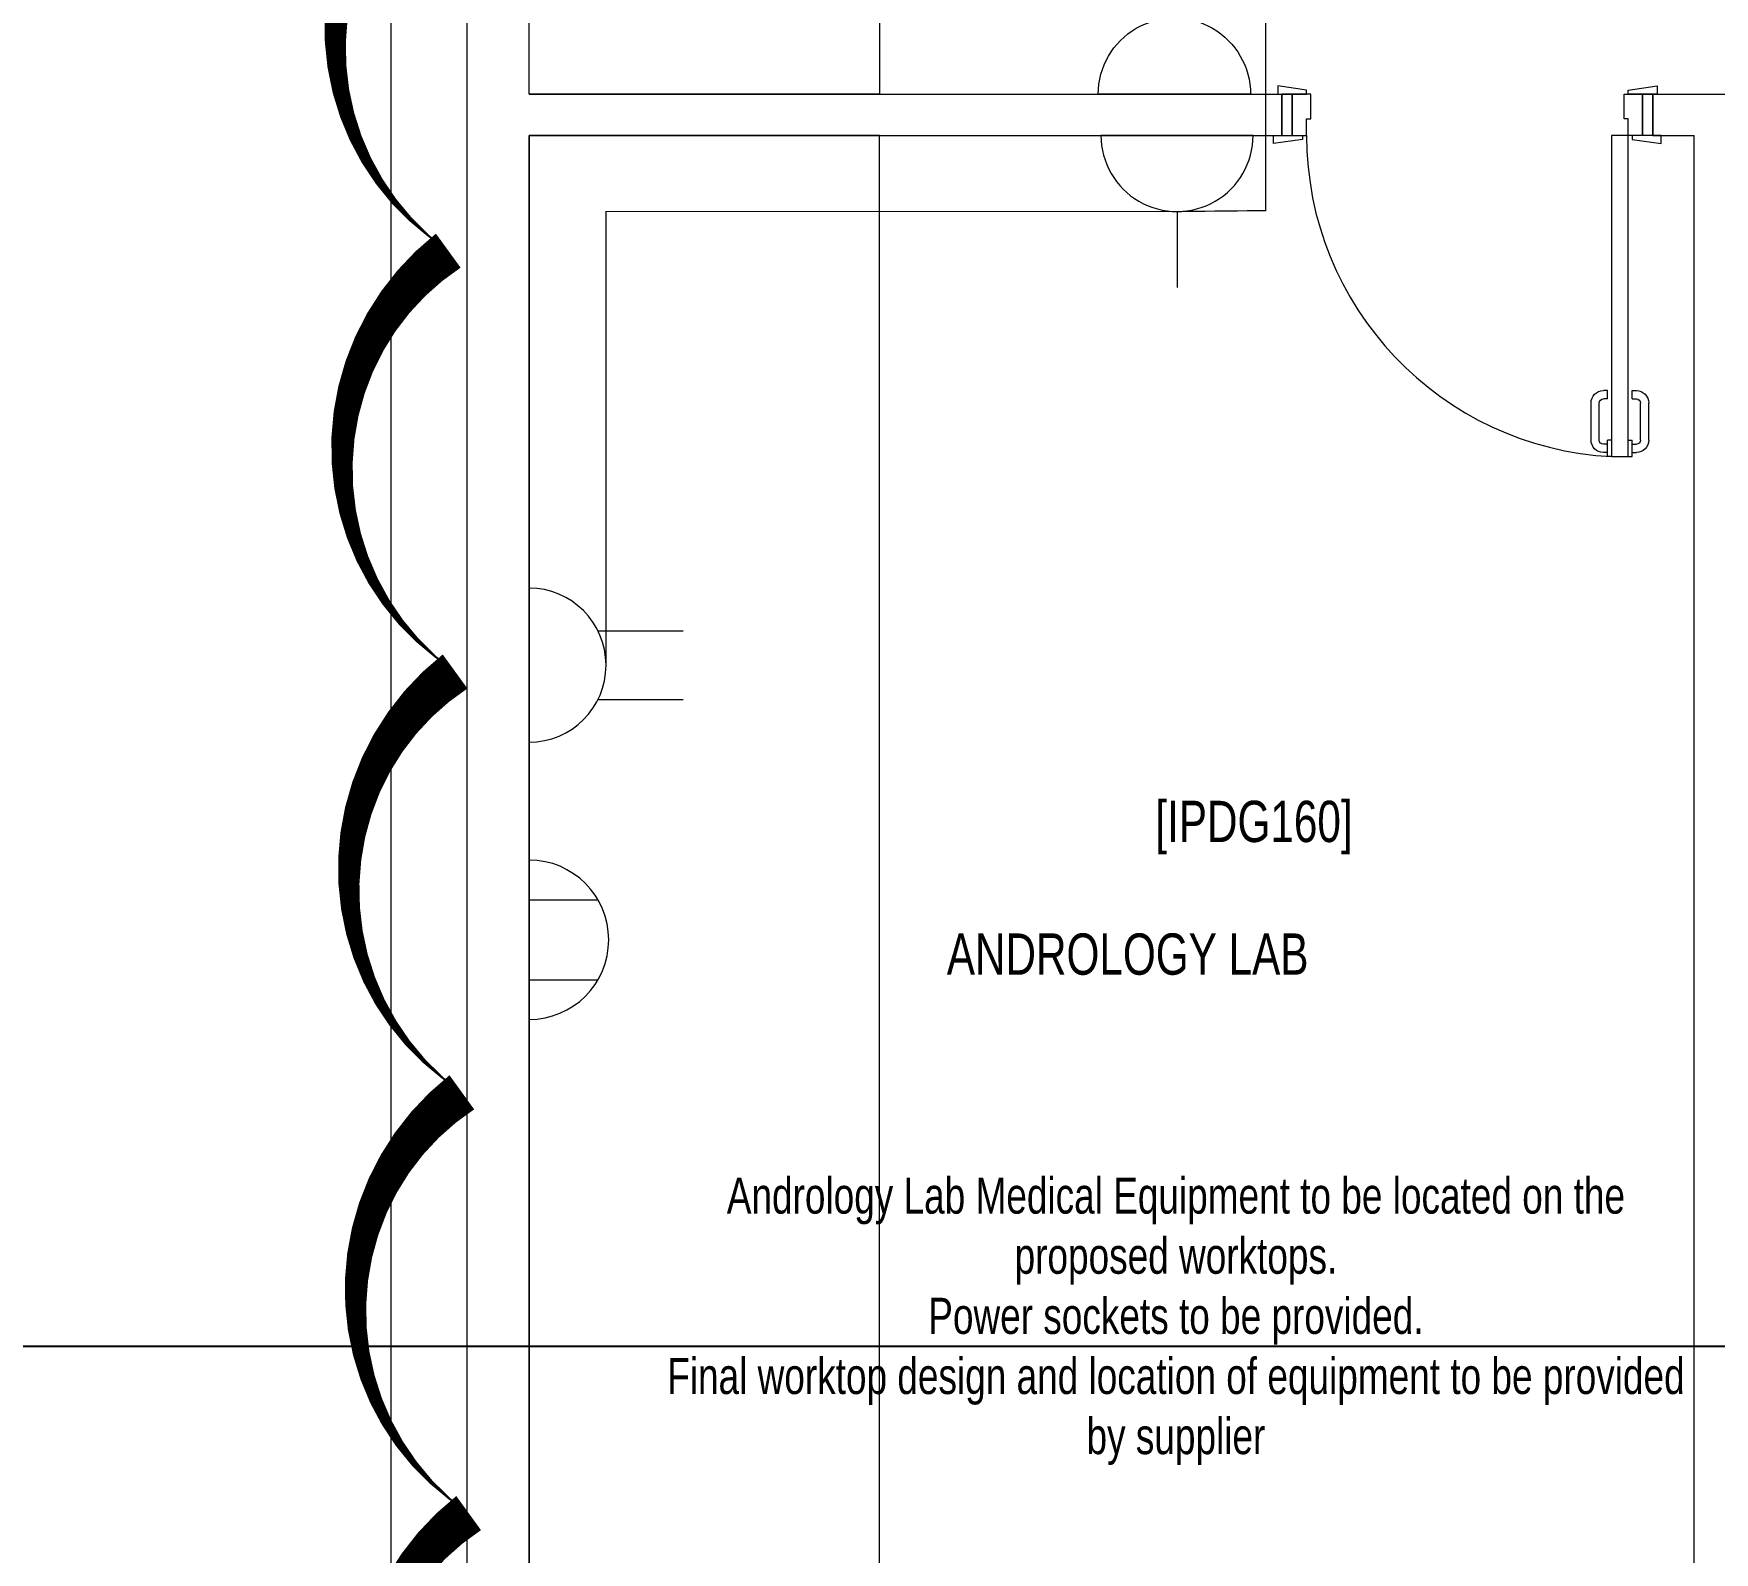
# Model space of a CAD drawing. Header units: metres. Extents: x 75097 to 220695, y -1557923 to -1361206.
# Drawn here: x 160756 to 164832, y -1419187 to -1415504 of the extents above; entities that cross this region are included whole.
import ezdxf

# ---------------------------------------------------------------- set-up
doc = ezdxf.new("R2010")
doc.units = ezdxf.units.M
doc.layers.get('0').update_dxf_attribs({"lineweight": 0})
for name, color, linetype, lineweight in [('A-100 - Copy$0$72_EGR_BASE_TEXT', 8, 'Continuous', 0), ('A-100 - Copy$0$Medical Equipment and Furniture', 8, 'Continuous', 0), ('A-100 - Copy$0$Walls', 8, 'Continuous', 0), ('A-100 - Copy$0$Wooden Joinery', 8, 'Continuous', 0)]:
    doc.layers.add(name, color=color, linetype=linetype, lineweight=lineweight)
doc.layers.add('A-100 - Copy$0$axes', color=8, linetype='Continuous')
doc.layers.add('PD-VENT', color=8, linetype='Continuous')
for name, color, linetype, lineweight, true_color in [('E-POWR', 7, 'Continuous', 9, 0x4e7e3e), ('E-PW', 7, 'Continuous', 9, 0x4e7e3e), ('REV 01', 7, 'Continuous', 0, 0xe41b4d)]:
    doc.layers.add(name, color=color, linetype=linetype, lineweight=lineweight, true_color=true_color)
doc.styles.add('A-100 - Copy$0$X3G_ENTITY_257CFD', font='swisscl.ttf', dxfattribs={"height": 200})
doc.styles.add('A-100 - Copy$0$X3G_ENTITY_2587EA', font='swisscl.ttf', dxfattribs={"height": 200})

# ---------------------------------------------------------------- blocks, each defined once
blk = doc.blocks.new('NORMAL SOCKET')
at = {"layer": 'E-POWR'}
for p, q in [((0, 307.7), (0, 615.4)), ((-307.7, 0), (307.7, 0))]:
    blk.add_line(p, q, dxfattribs=at)
blk.add_ellipse((0, 0), major_axis=(32.8, 305.9), ratio=1, start_param=4.81904, end_param=7.960633, dxfattribs=at)
blk = doc.blocks.new('GI-041_dwg_E-SKT2-3902840-GI-041')
at = {"layer": 'E-POWR'}
blk.add_line((0.1982, 0), (-0.1982, 0), dxfattribs=at)
at = {"layer": 'E-PW'}
for p, q in [((-0.0879, 0.1765), (-0.0879, 0.3944)), ((0.0878, 0.1766), (0.0878, 0.3944)), ((-0.1466, 0), (0.1466, 0))]:
    blk.add_line(p, q, dxfattribs=at)
blk.add_arc((0, 0), 0.1972, 0.0142, 180.0142, dxfattribs=at)
blk = doc.blocks.new('WALL OUTLET')
at = {"layer": 'E-POWR', "extrusion": (9.94399e-05, 4.90741e-07, 1)}
blk.add_line((-193.4, 0, 0), (193.4, 0, 0), dxfattribs=at)
blk.add_line((-193.4, 0, 0), (193.4, 0, 0), dxfattribs=at)
at = {"layer": 'E-POWR', "extrusion": (9.94399e-05, 4.90741e-07, 1), "elevation": 0}
for points in [[(-96.7, 0), (-96.7, 167.5)], [(96.7, 0), (96.7, 167.5)]]:
    blk.add_lwpolyline(points, dxfattribs=at)
at = {"layer": 'E-POWR', "extrusion": (9.94399e-05, 4.90741e-07, 1)}
blk.add_arc((0, 0, 0), 193.4, 359.9963, 179.9963, dxfattribs=at)
blk = doc.blocks.new('A-100 - Copy$0$A$C72370EFE')
at = {"layer": 'A-100 - Copy$0$Wooden Joinery'}
for p, q in [((-0.01, -0.04), (-0.02, -0.04)), ((-0.01, -0.03), (-0.01, -0.07)), ((0, -0.03), (-0.01, -0.03)), ((0.04, -0.03), (0.05, -0.03)), ((0.05, -0.03), (0.05, -0.07)), ((0.05, -0.04), (0.06, -0.04)), ((-0.05, -0.07), (-0.05, -0.16)), ((-0.03, -0.07), (-0.03, -0.16)), ((-0.01, -0.06), (-0.02, -0.06)), ((0, -0.07), (-0.01, -0.07)), ((0.04, -0.07), (0.05, -0.07)), ((0.05, -0.06), (0.06, -0.06)), ((0.07, -0.07), (0.07, -0.16)), ((0.09, -0.07), (0.09, -0.16)), ((-0.01, -0.17), (-0.02, -0.17)), ((-0.01, -0.19), (-0.02, -0.19)), ((-0.01, -0.17), (-0.01, -0.19)), ((0.05, -0.17), (0.06, -0.17)), ((0.05, -0.17), (0.05, -0.19)), ((0.05, -0.19), (0.06, -0.19))]:
    blk.add_line(p, q, dxfattribs=at)
for centre, radius, start, end in [((-0.02, -0.07), 0.03, 90, 180), ((0.06, -0.07), 0.03, 0, 90), ((-0.02, -0.07), 0.01, 90, 180), ((0.06, -0.07), 0.01, 0, 90), ((-0.02, -0.16), 0.03, 180, 270), ((-0.02, -0.16), 0.01, 180, 270), ((0.06, -0.16), 0.01, 270, 0), ((0.06, -0.16), 0.03, 270, 0)]:
    blk.add_arc(centre, radius, start, end, dxfattribs=at)
blk = doc.blocks.new('A-100 - Copy')
at = {"layer": 'A-100 - Copy$0$axes'}
blk.add_line((178940.3, -1418687.7, 2.4), (96042.2, -1418687.7, 2.4), dxfattribs=at)
at = {"layer": 'A-100 - Copy$0$Medical Equipment and Furniture', "elevation": 0}
for points in [[(161957.3, -1411582.7), (162807.3, -1411582.7), (162807.3, -1415650.8), (161957.3, -1415650.8)], [(162807.3, -1415750.8), (161957.3, -1415750.8), (161957.3, -1419730.8), (162807.3, -1419730.8)]]:
    blk.add_lwpolyline(points, close=True, dxfattribs=at)
at = {"layer": 'A-100 - Copy$0$Walls'}
for p, q in [((161807.3, -1424712.7, 0), (161807.3, -1411222.7, 0)), ((161957.3, -1415650.8, 0), (161957.3, -1411582.7, 0)), ((161957.3, -1415650.8, 0), (163783.1, -1415650.8, 0)), ((163783.1, -1415750.8, 0), (163783.1, -1415650.8, 0)), ((164683.1, -1415750.8, 0), (164683.1, -1415650.8, 0)), ((164683.1, -1415650.8, 0), (164883.1, -1415650.8, 0)), ((161957.3, -1419730.8, 0), (161957.3, -1415750.8, 0)), ((161957.3, -1415750.8, 0), (163783.1, -1415750.8, 0)), ((164683.1, -1415750.8, 0), (164783.1, -1415750.8, 0)), ((164783.1, -1419730.8, 0), (164783.1, -1415750.8, 0))]:
    blk.add_line(p, q, dxfattribs=at)
at = {"layer": 'A-100 - Copy$0$Wooden Joinery', "elevation": 0}
for points in [[(163843.1, -1415650.8), (163843.1, -1415640.8), (163773.1, -1415630.8), (163773.1, -1415650.8)], [(164623.1, -1415650.8), (164623.1, -1415640.8), (164693.1, -1415630.8), (164693.1, -1415650.8)], [(163833.1, -1415750.8), (163833.1, -1415760.8), (163763.1, -1415770.8), (163763.1, -1415750.8)], [(164583.1, -1415750.8), (164583.1, -1416529.8), (164623.1, -1416529.8), (164623.1, -1415750.8)], [(164633.1, -1415750.8), (164633.1, -1415760.8), (164703.1, -1415770.8), (164703.1, -1415750.8)]]:
    blk.add_lwpolyline(points, close=True, dxfattribs=at)
for points in [[(163808.1, -1415750.8), (163808.1, -1415650.8), (163783.1, -1415650.8), (163783.1, -1415750.8), (163808.1, -1415750.8)], [(163808.1, -1415750.8), (163843.1, -1415750.8), (163843.1, -1415710.8), (163853.1, -1415710.8), (163853.1, -1415650.8), (163808.1, -1415650.8), (163808.1, -1415750.8)], [(164658.1, -1415750.8), (164623.1, -1415750.8), (164623.1, -1415710.8), (164613.1, -1415710.8), (164613.1, -1415650.8), (164658.1, -1415650.8), (164658.1, -1415750.8)], [(164658.1, -1415750.8), (164658.1, -1415650.8), (164683.1, -1415650.8), (164683.1, -1415750.8), (164658.1, -1415750.8)]]:
    blk.add_lwpolyline(points, dxfattribs=at)
at = {"layer": 'A-100 - Copy$0$Wooden Joinery'}
blk.add_arc((164623.1, -1415750.8, 0), 780, 180, 267.0603, dxfattribs=at)
at = {"layer": 'A-100 - Copy$0$Wooden Joinery', "xscale": -999.9999999998856, "yscale": 999.9999999998856, "zscale": 999.9999999998854, "rotation": 180}
blk.add_blockref('A-100 - Copy$0$A$C72370EFE', (164583.1, -1416559.8, 0), dxfattribs=at)
at = {"layer": 'A-100 - Copy$0$72_EGR_BASE_TEXT', "char_height": 100, "attachment_point": 2, "style": 'A-100 - Copy$0$X3G_ENTITY_2587EA'}
for s, insert in [('[IPDG160]', (163715.6, -1417364.4)), ('ANDROLOGY LAB', (163409.2, -1417686.1))]:
    blk.add_mtext(s, dxfattribs=dict(at, insert=insert))
at = {"layer": 'A-100 - Copy$0$Medical Equipment and Furniture', "insert": (163526.3, -1418278, 0), "char_height": 87.473, "width": 2470.372, "attachment_point": 2, "style": 'A-100 - Copy$0$X3G_ENTITY_257CFD'}
blk.add_mtext('Andrology Lab Medical Equipment to be located on the proposed worktops.\\PPower sockets to be provided.\\PFinal worktop design and location of equipment to be provided by supplier', dxfattribs=at)

msp = doc.modelspace()

# ---------------------------------------------------------------- linework, layer by layer
at = {"layer": 'E-POWR', "const_width": 3}
msp.add_lwpolyline([(172208, -1402593.8), (172566.6, -1402593.8), (172566.6, -1403065.6), (172286.1, -1403065.6), (172292.9, -1405537.4), (172292.9, -1411248.1), (167493.6, -1411248.1), (161625.3, -1411248.1), (161622.7, -1412438.8), (161622.7, -1422439), (161622.7, -1432439), (161622.7, -1443656.7), (162330.4, -1443659.6)], dxfattribs=at)
at = {"layer": 'E-POWR', "const_width": 3, "elevation": 0}
msp.add_lwpolyline([(164704.6, -1411769.6), (162149.1, -1411769.6), (162144.2, -1414413), (162144.2, -1415463.5), (163522.6, -1415463.5), (163743.8, -1415463.5), (163743.8, -1415933.2), (163530.9, -1415935.4), (162144.2, -1415935.4), (162144.2, -1417032.8)], dxfattribs=at)

# ---------------------------------------------------------------- block references
at = {"layer": 'E-POWR', "color": 85, "xscale": -0.6, "yscale": 0.6, "zscale": 0.6}
msp.add_blockref('NORMAL SOCKET', (163522.6, -1415650.8, 0), dxfattribs=at)
at = {"layer": 'E-POWR', "color": 85, "xscale": 0.6, "yscale": 0.6, "zscale": 0.6, "rotation": 180}
msp.add_blockref('NORMAL SOCKET', (163529, -1415750.8, 0), dxfattribs=at)
at = {"layer": 'E-POWR', "color": 85, "extrusion": (0, 0, -1), "xscale": -947.6469886575186, "yscale": 947.6469886575187, "zscale": -947.6469886575186, "rotation": 89.99981475956582}
msp.add_blockref('GI-041_dwg_E-SKT2-3902840-GI-041', (-161957.3, -1417035.5, 0), dxfattribs=at)
at = {"layer": 'PD-VENT', "color": 85, "rotation": 269.9959097644205}
msp.add_blockref('WALL OUTLET', (161957.2, -1417701.5, 0), dxfattribs=at)

# ---------------------------------------------------------------- next in the draw order: block references
msp.add_blockref('A-100 - Copy', (0, 0))

# ---------------------------------------------------------------- next in the draw order: linework, layer by layer
at = {"layer": 'REV 01', "color": 3, "elevation": 0}
msp.add_lwpolyline([(161893.3, -1424194.1, 0, 102.1, -0.520567), (161876.9, -1423173.6, 0, 102.1, -0.520567), (161860.4, -1422153.1, 0, 102.1, -0.520567), (161843.9, -1421132.7, 0, 102.1, -0.520567), (161827.4, -1420112.2, 0, 102.1, -0.520567), (161810.9, -1419091.7, 0, 102.1, -0.520567), (161794.4, -1418071.3, 0, 102.1, -0.520567), (161778, -1417050.8, 0, 102.1, -0.520567), (161761.5, -1416030.3, 0, 102.1, -0.520567), (161745, -1415009.9, 0, 102.1, -0.520567), (161728.5, -1413989.4, 0, 102.1, -0.520567), (161712, -1412968.9, 0, 102.1, -0.520567), (161695.5, -1411948.5, 0, 102.1, -0.520567), (161684.6, -1411268.8, 0, 102.1, -0.520567), (162704.9, -1411293.2, 0, 102.1, -0.520567), (163725.2, -1411317.6, 0, 102.1, -0.520567), (164745.5, -1411342, 0, 102.1, -0.520567), (165765.8, -1411366.4, 0, 102.1, -0.520567), (166786.1, -1411390.8, 0, 102.1, -0.520567), (167806.4, -1411415.2, 0, 102.1, -0.520567), (168826.7, -1411439.6, 0, 102.1, -0.520567), (169847, -1411464, 0, 102.1, -0.520567)], format="xyseb", dxfattribs=at)

doc.saveas('drawing.dxf')
